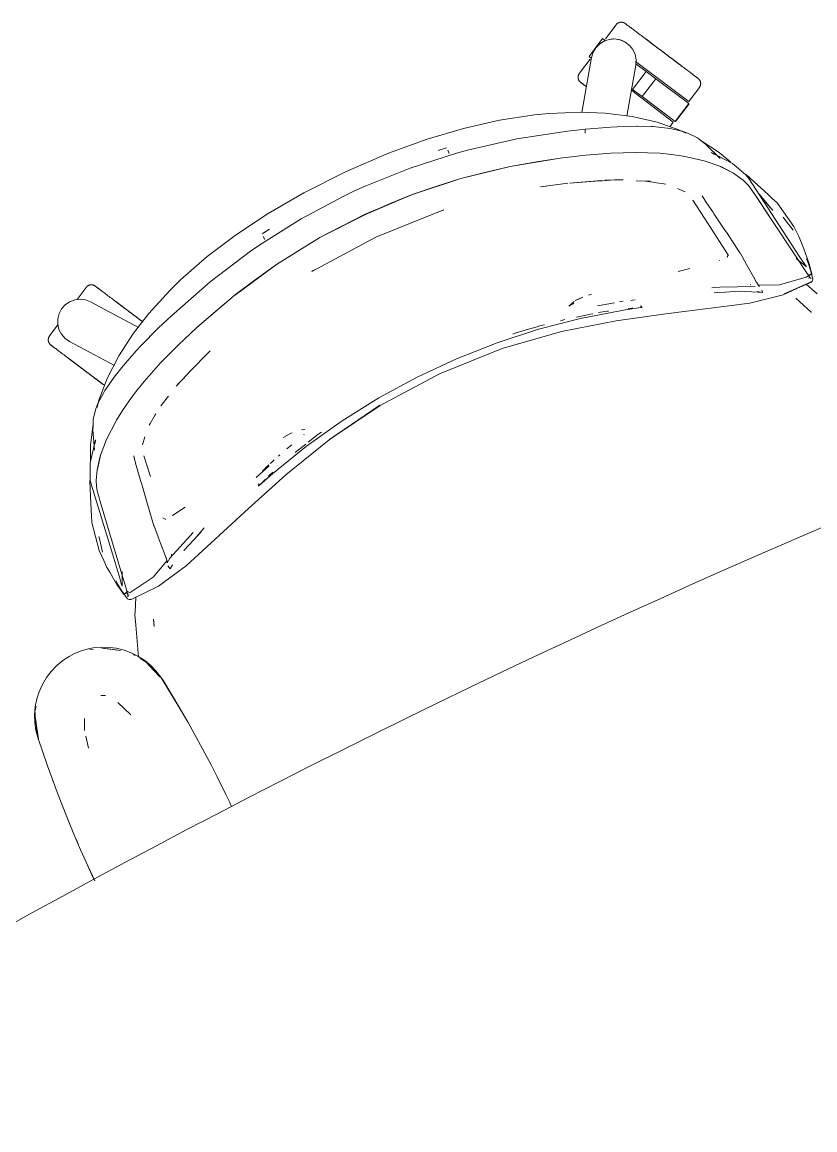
# Model space of a CAD drawing. Header units: millimetres. Extents: x 155920 to 295199, y -4084 to 97293.
# Drawn here: x 166223 to 166717, y 25151 to 25841 of the extents above; entities that cross this region are included whole.
import ezdxf

# ---------------------------------------------------------------- set-up
doc = ezdxf.new("R2010")
doc.units = ezdxf.units.MM
doc.header["$MEASUREMENT"] = 0
doc.layers.add('G-IMPT', color=8, linetype='CONTINUOUS', lineweight=9)
doc.layers.add('I-FURN', color=8, linetype='CONTINUOUS', lineweight=9)

msp = doc.modelspace()

# ---------------------------------------------------------------- linework, layer by layer
at = {"layer": 'G-IMPT'}
for p, q in [((166542.36, 25783.44), (166520.5, 25780.06)), ((166542.36, 25783.44), (166551.58, 25784.34)), ((166551.58, 25784.34), (166571.04, 25785.13)), ((166586.53, 25784.52), (166571.04, 25785.13)), ((166603.27, 25782.43), (166586.53, 25784.52)), ((166520.5, 25780.06), (166498.2, 25774.97)), ((166593.97, 25776.08), (166590.01, 25775.86)), ((166605.92, 25776.39), (166593.97, 25776.08)), ((166603.27, 25782.43), (166618.84, 25778.87)), ((166606.41, 25776.37), (166605.92, 25776.39)), ((166605.92, 25776.39), (166616.04, 25776.11)), ((166605.92, 25776.39), (166615.37, 25776.13)), ((166606.41, 25776.37), (166616.04, 25776.11)), ((166616.04, 25776.11), (166615.37, 25776.13)), ((166616.04, 25776.11), (166625.29, 25775.2)), ((166632.38, 25774.19), (166618.84, 25778.87)), ((166498.2, 25774.97), (166475.5, 25768.24)), ((166531.32, 25768.44), (166563.04, 25773.37)), ((166563.04, 25773.37), (166566.81, 25773.81)), ((166574.11, 25774.56), (166566.81, 25773.81)), ((166573.9, 25773.82), (166573.92, 25774.02)), ((166573.92, 25773.11), (166573.9, 25773.82)), ((166573.99, 25774.5), (166573.92, 25774.02)), ((166573.92, 25774.02), (166573.95, 25774.47)), ((166573.92, 25773.11), (166573.92, 25774.02)), ((166573.92, 25773.11), (166573.98, 25771.98)), ((166573.92, 25773.11), (166573.94, 25772.61)), ((166573.98, 25771.98), (166573.94, 25772.61)), ((166573.99, 25774.5), (166573.95, 25774.47)), ((166574.1, 25774.59), (166573.99, 25774.5)), ((166573.99, 25774.5), (166574.11, 25774.56)), ((166590.01, 25775.86), (166574.1, 25774.59)), ((166626.82, 25774.96), (166625.29, 25775.2)), ((166634.37, 25773.28), (166626.82, 25774.96)), ((166636.65, 25772.13), (166632.38, 25774.19)), ((166634.37, 25773.28), (166638.33, 25771.93)), ((166643.89, 25769.16), (166638.33, 25771.93)), ((166644.93, 25768.39), (166643.89, 25769.16)), ((166475.5, 25768.24), (166451.36, 25759.48)), ((166487.57, 25762.94), (166482.39, 25761.24)), ((166531.32, 25768.44), (166500.6, 25761.47)), ((166644.93, 25768.39), (166647.02, 25766.68)), ((166646.13, 25767.45), (166645.35, 25767.93)), ((166646.13, 25767.45), (166657.42, 25760.09)), ((166647.02, 25766.68), (166648.93, 25765.11)), ((166658.05, 25756.22), (166648.93, 25765.11)), ((166451.36, 25759.48), (166424.6, 25747.93)), ((166464.87, 25750.33), (166493.82, 25759.62)), ((166489.16, 25759.43), (166488.34, 25761.35)), ((166488.34, 25761.35), (166488.39, 25761.25)), ((166493.82, 25759.62), (166500.6, 25761.47)), ((166527.26, 25751.26), (166558.45, 25756.55)), ((166527.26, 25751.26), (166558.39, 25756.48)), ((166544.86, 25754.33), (166558.39, 25756.48)), ((166558.45, 25756.55), (166574.08, 25758.32)), ((166589.88, 25759.66), (166574.08, 25758.32)), ((166589.88, 25759.66), (166605.38, 25760.07)), ((166612.91, 25759.85), (166605.38, 25760.07)), ((166612.91, 25759.85), (166620.57, 25759.48)), ((166627.81, 25758.7), (166620.57, 25759.48)), ((166627.81, 25758.7), (166634.97, 25757.76)), ((166635.28, 25757.71), (166634.97, 25757.76)), ((166648.13, 25754.85), (166635.28, 25757.71)), ((166652.73, 25759.98), (166665.74, 25753.19)), ((166652.73, 25759.98), (166654.63, 25758.65)), ((166657.42, 25760.09), (166664.67, 25753.95)), ((166436.81, 25739.03), (166464.87, 25750.33)), ((166527.26, 25751.26), (166496.44, 25743.7)), ((166527.26, 25751.26), (166496.52, 25743.73)), ((166527.26, 25751.26), (166512.35, 25747.7)), ((166544.86, 25754.33), (166527.26, 25751.26)), ((166658.56, 25751.18), (166648.13, 25754.85)), ((166666.02, 25747.23), (166658.19, 25751.24)), ((166658.19, 25751.24), (166662.25, 25749.19)), ((166658.56, 25751.18), (166666.41, 25747.16)), ((166666.02, 25747.23), (166662.25, 25749.19)), ((166665.74, 25753.19), (166671.29, 25748.53)), ((166671.29, 25748.53), (166674.14, 25746.14)), ((166424.6, 25747.93), (166398.54, 25734.85)), ((166466.25, 25733.8), (166496.44, 25743.7)), ((166466.27, 25733.85), (166496.52, 25743.73)), ((166496.44, 25743.7), (166481.6, 25738.93)), ((166496.44, 25743.7), (166512.35, 25747.7)), ((166564.25, 25740.95), (166583.81, 25742.55)), ((166564.25, 25740.95), (166582.9, 25742.24)), ((166582.9, 25742.24), (166584.74, 25742.36)), ((166592.31, 25742.89), (166584.74, 25742.36)), ((166592.31, 25742.89), (166586.4, 25742.68)), ((166597.63, 25742.95), (166592.31, 25742.89)), ((166605.65, 25742.41), (166614.77, 25742.04)), ((166611.62, 25742.23), (166616.1, 25741.5)), ((166611.62, 25742.23), (166614.77, 25742.04)), ((166666.41, 25747.16), (166671.86, 25743.26)), ((166672.23, 25742.97), (166671.86, 25743.26)), ((166672.23, 25742.97), (166675.84, 25739.37)), ((166673.62, 25746.58), (166674.81, 25745.84)), ((166675.99, 25743.7), (166674.14, 25746.14)), ((166674.81, 25745.84), (166687.93, 25733.8)), ((166701.99, 25703.73), (166675.99, 25743.7)), ((166398.54, 25734.85), (166376.32, 25721.99)), ((166423.56, 25732.85), (166430.15, 25736.03)), ((166436.81, 25739.03), (166430.15, 25736.03)), ((166466.25, 25733.8), (166481.6, 25738.93)), ((166546.07, 25738.57), (166563.24, 25740.78)), ((166546.07, 25738.57), (166549.64, 25739.05)), ((166616.1, 25741.5), (166616.8, 25741.39)), ((166616.8, 25741.39), (166622.92, 25740.39)), ((166622.92, 25740.39), (166624.24, 25740.18)), ((166631.59, 25737.51), (166636.26, 25735.38)), ((166675.84, 25739.37), (166680.26, 25732.96)), ((166423.56, 25732.85), (166396.87, 25718.62)), ((166466.27, 25733.85), (166436.87, 25721.61)), ((166466.25, 25733.8), (166436.96, 25721.41)), ((166452.46, 25728.12), (166436.96, 25721.41)), ((166452.46, 25728.12), (166466.25, 25733.8)), ((166648.27, 25718.97), (166641.01, 25730.32)), ((166641.01, 25730.32), (166641.34, 25729.95)), ((166649.66, 25728.65), (166646.84, 25732.94)), ((166649.66, 25728.65), (166653.51, 25722.91)), ((166688.75, 25720.19), (166680.26, 25732.96)), ((166688.75, 25720.19), (166680.57, 25732.47)), ((166689.1, 25719.69), (166680.57, 25732.47)), ((166690.95, 25723.74), (166682.31, 25733.99)), ((166690.95, 25723.74), (166682.89, 25733.09)), ((166687.93, 25733.8), (166690.61, 25731.34)), ((166693.68, 25728.52), (166690.61, 25731.34)), ((166704.1, 25713.85), (166693.68, 25728.52)), ((166376.32, 25721.99), (166356.57, 25708.93)), ((166436.87, 25721.61), (166408.6, 25706.96)), ((166408.65, 25706.94), (166436.96, 25721.41)), ((166421.86, 25713.85), (166436.96, 25721.41)), ((166443.53, 25707.32), (166484.15, 25723.69)), ((166443.56, 25707.27), (166484.15, 25723.69)), ((166484.15, 25723.69), (166485.87, 25724.21)), ((166484.15, 25723.69), (166485.43, 25724.03)), ((166485.67, 25724.1), (166485.43, 25724.03)), ((166653.51, 25722.91), (166654.45, 25721.51)), ((166661.11, 25711.63), (166654.45, 25721.51)), ((166396.87, 25718.62), (166371.14, 25702.41)), ((166648.27, 25718.97), (166663.2, 25695.78)), ((166689.1, 25719.69), (166706.27, 25693.63)), ((166697.82, 25719.13), (166697.44, 25719.59)), ((166703.61, 25711.56), (166697.82, 25719.13)), ((166338.34, 25695.11), (166356.57, 25708.93)), ((166372.62, 25709.34), (166377.25, 25712.22)), ((166373.34, 25707.73), (166374.29, 25705.86)), ((166373.34, 25707.73), (166373.39, 25707.63)), ((166374.08, 25710.11), (166377.25, 25712.22)), ((166443.56, 25707.27), (166403.52, 25685.84)), ((166408.65, 25706.94), (166421.86, 25713.85)), ((166661.99, 25710.33), (166661.11, 25711.63)), ((166670.43, 25697.47), (166661.99, 25710.33)), ((166704.1, 25713.85), (166707.07, 25707.54)), ((166708.83, 25703.77), (166707.07, 25707.54)), ((166371.14, 25702.41), (166365.37, 25698.42)), ((166408.6, 25706.96), (166381.58, 25690.14)), ((166408.65, 25706.94), (166381.65, 25690.18)), ((166394.85, 25698.48), (166408.65, 25706.94)), ((166701.99, 25703.73), (166707.8, 25694.68)), ((166710.19, 25700.04), (166708.83, 25703.77)), ((166321.7, 25680.54), (166338.34, 25695.11)), ((166365.37, 25698.42), (166340.28, 25679.36)), ((166394.85, 25698.48), (166381.65, 25690.18)), ((166662.55, 25694.53), (166663.02, 25696.47)), ((166663.07, 25696.26), (166663.13, 25696.03)), ((166663.2, 25695.78), (166663.13, 25696.03)), ((166670.43, 25697.47), (166670.47, 25697.41)), ((166670.47, 25697.41), (166674.51, 25690.2)), ((166705.55, 25693.93), (166711.92, 25688.67)), ((166706.27, 25693.63), (166710.6, 25686.98)), ((166708.55, 25693.59), (166707.8, 25694.68)), ((166711.42, 25689.39), (166708.55, 25693.59)), ((166710.19, 25700.04), (166713.4, 25691.25)), ((166712.86, 25691.18), (166711.96, 25693.62)), ((166381.65, 25690.18), (166355.96, 25671.34)), ((166355.96, 25671.34), (166381.58, 25690.14)), ((166381.65, 25690.18), (166368.36, 25680.56)), ((166403.52, 25685.84), (166404.89, 25686.73)), ((166404.89, 25686.73), (166403.8, 25685.97)), ((166631.95, 25685.81), (166639.12, 25687.6)), ((166657.92, 25692.76), (166657.59, 25692.65)), ((166678.83, 25682.45), (166674.51, 25690.2)), ((166714.25, 25681.77), (166710.6, 25686.98)), ((166711.92, 25688.67), (166711.42, 25689.39)), ((166712.86, 25691.18), (166714.37, 25686.71)), ((166713.4, 25691.25), (166713.56, 25690.8)), ((166714.62, 25686.61), (166713.56, 25690.8)), ((166714.56, 25686.12), (166714.37, 25686.71)), ((166714.62, 25686.61), (166715.2, 25684.31)), ((166315.08, 25674.06), (166321.7, 25680.54)), ((166356.05, 25671.43), (166368.36, 25680.56)), ((166403.6, 25685.82), (166403.8, 25685.97)), ((166678.83, 25682.45), (166680.49, 25679.47)), ((166680.69, 25679.15), (166680.49, 25679.47)), ((166695.18, 25677.48), (166711.78, 25682.22)), ((166714.73, 25684.35), (166711.78, 25682.29)), ((166714.73, 25684.35), (166711.78, 25682.22)), ((166711.78, 25682.29), (166715.2, 25684.31)), ((166713.61, 25681.85), (166713.13, 25681.71)), ((166713.61, 25681.85), (166714.24, 25681.79)), ((166713.84, 25682.26), (166714.81, 25681.5)), ((166713.84, 25682.26), (166714.25, 25681.77)), ((166714.24, 25681.79), (166714.81, 25681.5)), ((166714.56, 25686.12), (166715.46, 25682.93)), ((166715.05, 25679.24), (166715.4, 25679.84)), ((166715.69, 25680.38), (166715.4, 25679.84)), ((166715.46, 25682.93), (166715.75, 25681.01)), ((166715.69, 25680.38), (166715.75, 25681.01)), ((166315.08, 25674.06), (166301.97, 25659.65)), ((166316.12, 25658.23), (166340.28, 25679.36)), ((166652.89, 25675.73), (166657.79, 25676.08)), ((166655.79, 25672.64), (166654.28, 25672.55)), ((166655.79, 25672.64), (166661.27, 25672.96)), ((166661.08, 25672.88), (166655.79, 25672.64)), ((166661.27, 25672.96), (166656.41, 25672.68)), ((166657.79, 25676.08), (166679.83, 25676.52)), ((166670.14, 25673.51), (166661.08, 25672.88)), ((166670.14, 25673.51), (166681.53, 25673)), ((166676.86, 25677.75), (166677.29, 25677.47)), ((166680.69, 25679.15), (166681.99, 25677.04)), ((166684.32, 25672.81), (166681.1, 25673.34)), ((166684.32, 25672.81), (166681.53, 25673)), ((166695.18, 25677.48), (166681.68, 25677.34)), ((166681.99, 25677.04), (166682.04, 25676.99)), ((166682.61, 25676.41), (166682.04, 25676.99)), ((166684.04, 25674.26), (166684.27, 25673.58)), ((166684.32, 25672.81), (166684.19, 25672.71)), ((166684.27, 25673.58), (166684.43, 25672.89)), ((166684.43, 25672.89), (166684.32, 25672.81)), ((166697.35, 25671.17), (166714.47, 25679.11)), ((166697.97, 25671.95), (166714.93, 25679.21)), ((166697.97, 25671.95), (166714.47, 25679.11)), ((166718.45, 25671.96), (166711.77, 25677.86)), ((166715.05, 25679.24), (166714.18, 25679.04)), ((166714.18, 25679.04), (166714.29, 25679.07)), ((166714.47, 25679.11), (166714.29, 25679.07)), ((166714.93, 25679.21), (166714.47, 25679.11)), ((166356.05, 25671.43), (166331.95, 25650.94)), ((166356.05, 25671.43), (166332.05, 25650.93)), ((166342.38, 25659.92), (166356.05, 25671.43)), ((166564.73, 25664.77), (166566.8, 25665.78)), ((166565.37, 25665.6), (166567.05, 25667.04)), ((166566.67, 25665.73), (166566.8, 25665.78)), ((166567.8, 25667.67), (166572.42, 25669.72)), ((166567.8, 25667.67), (166570.33, 25668.84)), ((166572.42, 25669.72), (166570.33, 25668.84)), ((166575.99, 25671.04), (166577.98, 25671.73)), ((166592.29, 25666.19), (166581.57, 25664.42)), ((166595.28, 25667.09), (166597.59, 25667.37)), ((166603.46, 25667.91), (166602.39, 25667.82)), ((166603.46, 25667.91), (166605.22, 25668.06)), ((166624.29, 25659.38), (166676.58, 25666.12)), ((166676.58, 25666.12), (166697.35, 25671.17)), ((166705.35, 25669.23), (166714.82, 25660.56)), ((166301.97, 25659.65), (166292.48, 25647.41)), ((166342.38, 25659.92), (166332.05, 25650.93)), ((166563.87, 25664.13), (166565.35, 25665.58)), ((166564.73, 25664.77), (166563.87, 25664.13)), ((166577.34, 25659.25), (166570.56, 25657.8)), ((166571.14, 25656.61), (166597.76, 25661.8)), ((166577.34, 25659.25), (166578.66, 25659.49)), ((166582.44, 25660.19), (166582.26, 25660.16)), ((166583.6, 25660.38), (166582.44, 25660.19)), ((166583.6, 25660.38), (166587.7, 25661.06)), ((166587.7, 25661.06), (166588.41, 25661.17)), ((166624.29, 25659.38), (166593.24, 25655.03)), ((166597.76, 25661.8), (166608.51, 25663.42)), ((166602.96, 25662.95), (166600.74, 25662.73)), ((166602.96, 25662.95), (166603.66, 25663.01)), ((166608.36, 25664.34), (166608.58, 25664.21)), ((166608.36, 25664.34), (166608.97, 25663.95)), ((166608.78, 25663.48), (166608.51, 25663.42)), ((166609.08, 25663.54), (166608.78, 25663.48)), ((166609.31, 25663.58), (166609.08, 25663.54)), ((166609.48, 25663.76), (166609.31, 25663.58)), ((166715.03, 25660.37), (166714.82, 25660.56)), ((166308.16, 25650.62), (166313.36, 25655.62)), ((166316.12, 25658.23), (166313.36, 25655.62)), ((166544.13, 25651.42), (166545.71, 25651.88)), ((166571.14, 25656.61), (166544.88, 25649.81)), ((166548.58, 25652.6), (166545.71, 25651.88)), ((166558.55, 25655.13), (166561.32, 25655.83)), ((166559.2, 25648.33), (166593.24, 25655.03)), ((166568.58, 25657.38), (166570.56, 25657.8)), ((166292.48, 25647.41), (166283.32, 25633.23)), ((166308.16, 25650.62), (166296.87, 25639.17)), ((166320.55, 25640.09), (166331.95, 25650.94)), ((166544.88, 25649.81), (166519.09, 25641.42)), ((166559.2, 25648.33), (166522.31, 25637.74)), ((166530.4, 25647.38), (166528.82, 25646.85)), ((166538.67, 25649.81), (166530.4, 25647.38)), ((166538.67, 25649.81), (166544.13, 25651.42)), ((166294.16, 25636.27), (166296.87, 25639.17)), ((166320.55, 25640.09), (166309.37, 25628.86)), ((166493.86, 25631.48), (166519.09, 25641.42)), ((166283.32, 25633.23), (166276.04, 25619.02)), ((166286.24, 25627.32), (166294.16, 25636.27)), ((166340.18, 25636.46), (166327.2, 25623)), ((166340.18, 25636.46), (166334.59, 25630.85)), ((166493.86, 25631.48), (166469.28, 25620.02)), ((166522.31, 25637.74), (166483.26, 25622.13)), ((166280.37, 25619.92), (166285.94, 25626.93)), ((166286.24, 25627.32), (166285.94, 25626.93)), ((166309.37, 25628.86), (166299.09, 25617.25)), ((166270.92, 25605.64), (166276.04, 25619.02)), ((166279.95, 25619.39), (166274.7, 25611.72)), ((166280.37, 25619.92), (166279.95, 25619.39)), ((166294.42, 25611.33), (166299.09, 25617.25)), ((166325.92, 25621.67), (166319.04, 25614.36)), ((166327.2, 25623), (166325.92, 25621.67)), ((166469.28, 25620.02), (166445.44, 25607.08)), ((166446.2, 25602.25), (166483.26, 25622.13)), ((166270.34, 25603.53), (166273.9, 25610.39)), ((166273.9, 25610.39), (166274.7, 25611.72)), ((166294.42, 25611.33), (166289.78, 25605.23)), ((166319.04, 25614.36), (166320.65, 25616.21)), ((166268.82, 25599.63), (166270.34, 25603.53)), ((166270.92, 25605.64), (166269.75, 25601.05)), ((166285.72, 25599.18), (166289.78, 25605.23)), ((166309.53, 25602.01), (166314.35, 25608.16)), ((166422.44, 25592.72), (166445.44, 25607.08)), ((166267.37, 25593.59), (166268.82, 25599.63)), ((166285.72, 25599.18), (166281.84, 25593.09)), ((166306.06, 25596.49), (166306.42, 25597.1)), ((166414.37, 25580.79), (166445.93, 25602.42)), ((166445.93, 25602.42), (166414.6, 25581.19)), ((166446.2, 25602.25), (166414.6, 25581.19)), ((166265.63, 25577.39), (166267.24, 25590.77)), ((166267.3, 25592.3), (166267.26, 25589.59)), ((166267.37, 25593.59), (166267.3, 25592.3)), ((166275.61, 25581.15), (166281.68, 25592.83)), ((166281.84, 25593.09), (166281.68, 25592.83)), ((166302.89, 25591.16), (166302.2, 25590.01)), ((166302.89, 25591.16), (166306.06, 25596.49)), ((166400.35, 25576.98), (166422.44, 25592.72)), ((166267.26, 25589.59), (166267.23, 25587.12)), ((166268.18, 25574.42), (166267.23, 25587.12)), ((166389.45, 25584.38), (166386.2, 25582.56)), ((166389.45, 25584.38), (166390.65, 25585.05)), ((166391.28, 25585.35), (166390.65, 25585.05)), ((166399.26, 25587.38), (166397.21, 25587.17)), ((166399.26, 25587.38), (166398.22, 25587.13)), ((166398.94, 25584.28), (166398.63, 25583.99)), ((166407.41, 25584.11), (166401.41, 25579.43)), ((166409.6, 25585.65), (166407.41, 25584.11)), ((166268.72, 25580.91), (166265.56, 25566.53)), ((166265.67, 25567.89), (166265.63, 25577.39)), ((166268.72, 25580.91), (166268.52, 25578.58)), ((166275.61, 25581.15), (166271.72, 25570.8)), ((166299.53, 25582.67), (166298.15, 25577.72)), ((166400.35, 25576.98), (166379.27, 25559.92)), ((166386.2, 25582.56), (166385.78, 25582.33)), ((166387.36, 25559.03), (166414.37, 25580.79)), ((166388.11, 25575.27), (166391.19, 25577.8)), ((166388.11, 25575.27), (166389.33, 25576.27)), ((166399.81, 25578.18), (166394.35, 25573.92)), ((166269.75, 25562.19), (166271.72, 25570.8)), ((166271.91, 25571.11), (166269.95, 25562.54)), ((166271.91, 25571.11), (166270.87, 25566.69)), ((166292.68, 25570.85), (166293.17, 25568.69)), ((166303.01, 25557.97), (166298.98, 25570.83)), ((166298.98, 25570.83), (166299.05, 25570.34)), ((166382.77, 25570.66), (166383.64, 25571.44)), ((166394.35, 25573.92), (166393.33, 25573.07)), ((166265.56, 25559.33), (166265.56, 25566.53)), ((166269.75, 25562.19), (166269.24, 25555.52)), ((166269.95, 25562.54), (166270.87, 25566.69)), ((166293.17, 25568.69), (166293.63, 25566.72)), ((166293.76, 25566.27), (166293.63, 25566.72)), ((166297.08, 25554.88), (166293.76, 25566.27)), ((166377.08, 25564.63), (166368.91, 25557.47)), ((166372.86, 25561.42), (166374.49, 25563.02)), ((166375.04, 25563.56), (166374.49, 25563.02)), ((166375.04, 25563.56), (166376.8, 25565.23)), ((166377.67, 25566.05), (166378.27, 25566.61)), ((166378.27, 25566.61), (166380.2, 25568.37)), ((166265.56, 25556.3), (166265.36, 25554.91)), ((166265.56, 25559.33), (166265.56, 25555.62)), ((166266.24, 25552.64), (166265.56, 25555.62)), ((166269.24, 25555.52), (166269.22, 25555.04)), ((166387.36, 25559.03), (166364.07, 25538.03)), ((166379.27, 25559.92), (166370.48, 25552.21)), ((166379.27, 25559.92), (166370.78, 25552.52)), ((166379.27, 25559.92), (166371.02, 25552.69)), ((166373.88, 25555.5), (166373.08, 25554.69)), ((166374.62, 25556.23), (166373.88, 25555.5)), ((166376.69, 25558.28), (166377.3, 25558.88)), ((166379.01, 25560.49), (166377.3, 25558.88)), ((166379.01, 25560.49), (166379.36, 25560.82)), ((166265.36, 25554.91), (166266.15, 25537.13)), ((166280.15, 25507.02), (166266.24, 25552.64)), ((166269.66, 25549.96), (166269.22, 25555.04)), ((166269.66, 25549.96), (166271.72, 25542.46)), ((166297.08, 25554.88), (166297.25, 25554.29)), ((166297.4, 25553.79), (166297.25, 25554.29)), ((166301.13, 25540.79), (166297.4, 25553.79)), ((166370.48, 25552.21), (166370.2, 25552.23)), ((166370.51, 25553.43), (166370.42, 25552.71)), ((166370.51, 25553.43), (166370.46, 25553.18)), ((166371.02, 25552.69), (166370.78, 25552.52)), ((166276.21, 25527.16), (166271.72, 25542.46)), ((166266.15, 25537.13), (166266.31, 25533.49)), ((166301.13, 25540.79), (166305.23, 25527.18)), ((166316.88, 25533.73), (166324.6, 25538.87)), ((166364.07, 25538.03), (166325.29, 25502.31)), ((166266.5, 25529.32), (166266.31, 25533.49)), ((166271.04, 25511.91), (166266.5, 25529.32)), ((166312.55, 25531.32), (166310.69, 25532.26)), ((166316.88, 25533.73), (166317.18, 25533.92)), ((166271.03, 25520.12), (166270.92, 25520.7)), ((166285.14, 25497.25), (166276.21, 25527.16)), ((166305.26, 25527.1), (166305.23, 25527.18)), ((166305.26, 25527.1), (166308.18, 25519.37)), ((166315.2, 25507.03), (166329.74, 25523.11)), ((166329.89, 25518.44), (166334.71, 25523.53)), ((166333.66, 25522.43), (166329.89, 25518.44)), ((166330.07, 25518.53), (166333.66, 25522.43)), ((166331.8, 25520.46), (166336.59, 25526.06)), ((166273.11, 25510.82), (166271.03, 25520.12)), ((166308.18, 25519.37), (166308.53, 25518.45)), ((166308.53, 25518.45), (166311.34, 25511.09)), ((166330.07, 25518.53), (166323.77, 25512)), ((166271.04, 25511.91), (166273.97, 25505.59)), ((166280.15, 25507.02), (166283.35, 25496.75)), ((166311.34, 25511.09), (166312.71, 25507.45)), ((166312.74, 25507.37), (166312.71, 25507.45)), ((166312.74, 25507.37), (166313.48, 25505.09)), ((166313.52, 25504.3), (166315.2, 25507.03)), ((166316.14, 25509.07), (166316.2, 25509.58)), ((166273.97, 25505.59), (166275.73, 25501.81)), ((166277.71, 25498.37), (166275.73, 25501.81)), ((166304.64, 25495.36), (166313.46, 25505.67)), ((166308.07, 25489.65), (166325.29, 25502.31)), ((166313.48, 25505.08), (166313.48, 25505.09)), ((166313.48, 25505.08), (166313.52, 25504.3)), ((166313.91, 25502.37), (166314.63, 25501.21)), ((166314.63, 25501.21), (166315.25, 25500.54)), ((166316.86, 25502.97), (166315.25, 25500.54)), ((166315.25, 25500.54), (166316.86, 25502.93)), ((166315.3, 25500.49), (166315.25, 25500.54)), ((166315.3, 25500.49), (166316.86, 25502.97)), ((166282.38, 25490.26), (166277.71, 25498.37)), ((166283.7, 25495.48), (166283.35, 25496.75)), ((166283.7, 25495.48), (166285.07, 25490.58)), ((166287.44, 25489.66), (166285.14, 25497.25)), ((166285.31, 25489.74), (166285.37, 25498.86)), ((166304.64, 25495.36), (166290.34, 25485.7)), ((166282.78, 25490.63), (166281.49, 25492.89)), ((166282.38, 25490.26), (166282.61, 25489.85)), ((166282.61, 25489.85), (166285.14, 25486.34)), ((166285.22, 25486.6), (166282.78, 25490.63)), ((166285.31, 25489.74), (166285.07, 25490.58)), ((166285.14, 25486.34), (166286.53, 25484.42)), ((166285.55, 25486.07), (166285.22, 25486.6)), ((166285.55, 25486.07), (166287.42, 25483.33)), ((166289.19, 25486.46), (166286.53, 25484.42)), ((166289.19, 25486.46), (166286.8, 25484.81)), ((166289.09, 25483.52), (166287.44, 25489.66)), ((166308.07, 25489.65), (166291.03, 25481.28)), ((166286.8, 25484.81), (166290.34, 25485.7)), ((166288.71, 25481.87), (166287.42, 25483.33)), ((166288.71, 25481.87), (166289.23, 25481.52)), ((166288.98, 25484.15), (166288.94, 25482.92)), ((166289.08, 25483.54), (166288.94, 25482.92)), ((166288.98, 25484.15), (166289.09, 25483.52)), ((166289.08, 25483.54), (166289.44, 25484.06)), ((166289.23, 25481.52), (166289.83, 25481.39)), ((166289.86, 25484.34), (166289.44, 25484.06)), ((166290.45, 25481.54), (166289.83, 25481.39)), ((166289.83, 25481.39), (166289.91, 25481.4)), ((166291.03, 25481.28), (166289.83, 25481.39)), ((166290.45, 25481.54), (166289.91, 25481.4)), ((166293.89, 25482.69), (166293.48, 25473.77)), ((166293.48, 25473.77), (166293.39, 25471.79)), ((166293.92, 25465.45), (166293.39, 25471.79)), ((166295.63, 25445.35), (166293.92, 25465.45)), ((166304.98, 25469.17), (166305.39, 25464.43)), ((166304.98, 25469.17), (166305, 25468.53)), ((166305.39, 25464.43), (166305, 25468.53)), ((166272.48, 25451.66), (166267.43, 25451.19)), ((166272.48, 25451.66), (166277.51, 25451.53)), ((166277.51, 25451.53), (166281.68, 25450.98)), ((166248.48, 25443.37), (166252.29, 25445.87)), ((166255.71, 25447.65), (166252.29, 25445.87)), ((166255.71, 25447.65), (166260.4, 25449.51)), ((166260.4, 25449.51), (166265.26, 25450.8)), ((166265.26, 25450.8), (166267.43, 25451.19)), ((166267.37, 25450.28), (166265.27, 25449.99)), ((166272.66, 25451.03), (166276.91, 25450.63)), ((166272.66, 25451.03), (166284.35, 25449.51)), ((166276.91, 25450.63), (166284.35, 25449.51)), ((166286.63, 25449.77), (166281.68, 25450.98)), ((166286.63, 25449.77), (166291.37, 25448)), ((166291.37, 25448), (166295.15, 25446.11)), ((166293.55, 25446.39), (166292.36, 25447.1)), ((166299.45, 25443.34), (166295.15, 25446.11)), ((166241.11, 25436.52), (166244.6, 25440.17)), ((166248.48, 25443.37), (166244.6, 25440.17)), ((166300.37, 25442.31), (166296.66, 25444.53)), ((166299.45, 25443.34), (166303.37, 25440.12)), ((166300.37, 25442.31), (166302.33, 25440.24)), ((166300.37, 25442.31), (166308.83, 25433.18)), ((166307.53, 25435.48), (166301.17, 25441.54)), ((166302.33, 25440.24), (166308.83, 25433.18)), ((166303.37, 25440.12), (166306.43, 25436.98)), ((166238.26, 25432.78), (166235.68, 25428.45)), ((166238.26, 25432.78), (166241.11, 25436.52)), ((166309.57, 25432.98), (166306.43, 25436.98)), ((166309.35, 25432.96), (166307.53, 25435.48)), ((166309.57, 25432.98), (166321.5, 25413.21)), ((166309.57, 25432.98), (166311.07, 25430.56)), ((166309.57, 25432.98), (166320.77, 25414.54)), ((166235.68, 25428.45), (166233.61, 25423.82)), ((166321.5, 25413.21), (166311.07, 25430.56)), ((166232.19, 25419.36), (166231.2, 25414.4)), ((166232.19, 25419.36), (166233.61, 25423.82)), ((166272.12, 25421.52), (166274.56, 25421.54)), ((166274.56, 25421.54), (166275.09, 25421.46)), ((166290.91, 25409.36), (166282.75, 25417.05)), ((166230.8, 25409.31), (166231.2, 25414.4)), ((166231.8, 25414.67), (166231.25, 25412.14)), ((166231.27, 25403.25), (166231.26, 25410.82)), ((166320.77, 25414.54), (166326.47, 25404.63)), ((166230.8, 25409.31), (166230.95, 25404.7)), ((166230.95, 25404.7), (166231.68, 25399.68)), ((166231.27, 25403.25), (166233.09, 25394.83)), ((166233.21, 25394.26), (166231.42, 25407.17)), ((166231.42, 25407.17), (166232.64, 25397.65)), ((166261.98, 25407.27), (166261.89, 25399.74)), ((166331.48, 25395.61), (166326.47, 25404.63)), ((166233, 25394.73), (166231.68, 25399.68)), ((166233.21, 25394.26), (166232.64, 25397.65)), ((166330.5, 25397.41), (166329.78, 25398.64)), ((166330.5, 25397.41), (166331.38, 25395.72)), ((166238.84, 25377.67), (166233, 25394.73)), ((166264.44, 25388.74), (166262.72, 25396.14)), ((166331.48, 25395.61), (166335.74, 25387.81)), ((166341.01, 25377.79), (166335.74, 25387.81)), ((166240.28, 25373.79), (166238.84, 25377.67)), ((166341.01, 25377.79), (166344.61, 25370.78)), ((166245.51, 25359.61), (166240.28, 25373.79)), ((166242.64, 25367.3), (166242.08, 25368.89)), ((166350.07, 25359.75), (166344.61, 25370.78)), ((166346.31, 25367.3), (166347.09, 25365.83)), ((166347.09, 25365.83), (166347.96, 25363.95)), ((166245.51, 25359.61), (166247.36, 25354.86)), ((166247.36, 25354.86), (166252.61, 25341.71)), ((166350.07, 25359.75), (166352.45, 25354.82)), ((166353.6, 25352.37), (166352.45, 25354.82)), ((166254.92, 25336.14), (166252.61, 25341.71)), ((166254.92, 25336.14), (166259.54, 25325.32)), ((166256.86, 25331.65), (166257.58, 25329.85)), ((166257.58, 25329.85), (166258.2, 25328.49)), ((166262.95, 25317.62), (166259.54, 25325.32)), ((166262.95, 25317.62), (166268.35, 25305.95)), ((166262.95, 25317.62), (166268.42, 25305.99)), ((166262.95, 25317.62), (166267.43, 25307.8)), ((166268.32, 25305.94), (166267.43, 25307.8))]:
    msp.add_line(p, q, dxfattribs=at)
at = {"layer": 'I-FURN'}
for p, q in [((166593.23, 25839.65), (166586.62, 25830.88)), ((166593.23, 25839.65), (166593.33, 25839.77)), ((166593.33, 25839.77), (166593.43, 25839.89)), ((166593.43, 25839.89), (166593.54, 25840.01)), ((166593.54, 25840.01), (166593.65, 25840.13)), ((166593.65, 25840.13), (166593.77, 25840.24)), ((166593.77, 25840.24), (166593.89, 25840.34)), ((166593.89, 25840.34), (166594.02, 25840.44)), ((166594.02, 25840.44), (166594.15, 25840.53)), ((166594.15, 25840.53), (166594.29, 25840.62)), ((166594.29, 25840.62), (166594.42, 25840.71)), ((166594.42, 25840.71), (166594.57, 25840.79)), ((166594.57, 25840.79), (166594.71, 25840.86)), ((166594.71, 25840.86), (166594.86, 25840.92)), ((166594.86, 25840.92), (166595.01, 25840.98)), ((166595.01, 25840.98), (166595.16, 25841.04)), ((166595.16, 25841.04), (166595.31, 25841.09)), ((166595.31, 25841.09), (166595.47, 25841.13)), ((166595.47, 25841.13), (166595.62, 25841.17)), ((166595.62, 25841.17), (166595.78, 25841.2)), ((166595.78, 25841.2), (166595.94, 25841.22)), ((166595.94, 25841.22), (166596.1, 25841.24)), ((166596.1, 25841.24), (166596.26, 25841.25)), ((166596.26, 25841.25), (166596.42, 25841.25)), ((166596.42, 25841.25), (166596.59, 25841.25)), ((166596.59, 25841.25), (166596.75, 25841.24)), ((166596.75, 25841.24), (166596.91, 25841.22)), ((166596.91, 25841.22), (166597.07, 25841.2)), ((166597.07, 25841.2), (166597.23, 25841.17)), ((166597.23, 25841.17), (166597.38, 25841.14)), ((166597.38, 25841.14), (166597.54, 25841.1)), ((166597.54, 25841.1), (166597.69, 25841.05)), ((166597.69, 25841.05), (166597.85, 25841)), ((166597.85, 25841), (166598, 25840.94)), ((166598, 25840.94), (166598.14, 25840.87)), ((166598.14, 25840.87), (166598.29, 25840.8)), ((166598.29, 25840.8), (166598.43, 25840.73)), ((166598.43, 25840.73), (166598.57, 25840.65)), ((166598.57, 25840.65), (166598.7, 25840.56)), ((166598.7, 25840.56), (166598.84, 25840.46)), ((166598.84, 25840.46), (166598.87, 25840.44)), ((166598.87, 25840.44), (166598.89, 25840.42)), ((166598.88, 25840.43), (166598.87, 25840.44)), ((166598.91, 25840.41), (166598.88, 25840.43)), ((166598.89, 25840.42), (166598.94, 25840.38)), ((166598.99, 25840.35), (166598.91, 25840.41)), ((166598.94, 25840.38), (166599.03, 25840.32)), ((166599.1, 25840.27), (166598.99, 25840.35)), ((166599.03, 25840.32), (166599.16, 25840.22)), ((166599.24, 25840.16), (166599.1, 25840.27)), ((166599.16, 25840.22), (166599.32, 25840.1)), ((166599.43, 25840.02), (166599.24, 25840.16)), ((166599.32, 25840.1), (166599.52, 25839.95)), ((166599.64, 25839.86), (166599.43, 25840.02)), ((166599.52, 25839.95), (166599.76, 25839.77)), ((166599.9, 25839.67), (166599.64, 25839.86)), ((166599.76, 25839.77), (166600.02, 25839.57)), ((166600.18, 25839.45), (166599.9, 25839.67)), ((166600.02, 25839.57), (166600.33, 25839.34)), ((166600.51, 25839.21), (166600.18, 25839.45)), ((166600.33, 25839.34), (166600.66, 25839.09)), ((166600.86, 25838.94), (166600.51, 25839.21)), ((166600.66, 25839.09), (166601.04, 25838.81)), ((166601.25, 25838.65), (166600.86, 25838.94)), ((166601.04, 25838.81), (166601.44, 25838.5)), ((166601.67, 25838.33), (166601.25, 25838.65)), ((166601.44, 25838.5), (166601.88, 25838.17)), ((166602.12, 25837.99), (166601.67, 25838.33)), ((166601.88, 25838.17), (166602.34, 25837.82)), ((166602.61, 25837.62), (166602.12, 25837.99)), ((166602.34, 25837.82), (166602.84, 25837.45)), ((166603.12, 25837.23), (166602.61, 25837.62)), ((166602.84, 25837.45), (166603.37, 25837.05)), ((166603.67, 25836.82), (166603.12, 25837.23)), ((166604.24, 25836.39), (166603.67, 25836.82)), ((166604.84, 25835.94), (166604.24, 25836.39)), ((166605.47, 25835.47), (166604.84, 25835.94)), ((166606.12, 25834.97), (166605.47, 25835.47)), ((166606.8, 25834.46), (166606.12, 25834.97)), ((166607.5, 25833.93), (166606.8, 25834.46)), ((166608.23, 25833.39), (166607.5, 25833.93)), ((166608.97, 25832.83), (166608.23, 25833.39)), ((166609.74, 25832.25), (166608.97, 25832.83)), ((166610.52, 25831.66), (166609.74, 25832.25)), ((166611.33, 25831.05), (166610.52, 25831.66)), ((166584.86, 25830.96), (166576.44, 25819.78)), ((166578.96, 25822.45), (166580.69, 25825.34)), ((166580.69, 25825.34), (166583.06, 25827.75)), ((166583.06, 25827.75), (166585.93, 25829.51)), ((166584.86, 25830.96), (166586.13, 25830.01)), ((166585.93, 25829.51), (166589.15, 25830.53)), ((166586.13, 25830.01), (166586.05, 25830.07)), ((166589.15, 25830.53), (166592.51, 25830.76)), ((166592.51, 25830.76), (166595.83, 25830.18)), ((166596.97, 25829.78), (166593.48, 25830.68)), ((166595.83, 25830.18), (166598.92, 25828.81)), ((166598.61, 25828.98), (166596.97, 25829.78)), ((166598.92, 25828.81), (166601.59, 25826.75)), ((166601.59, 25826.75), (166603.69, 25824.11)), ((166612.15, 25830.44), (166611.33, 25831.05)), ((166611.7, 25830.77), (166612.53, 25830.15)), ((166612.98, 25829.81), (166612.15, 25830.44)), ((166612.53, 25830.15), (166613.37, 25829.51)), ((166613.83, 25829.17), (166612.98, 25829.81)), ((166613.37, 25829.51), (166614.22, 25828.87)), ((166614.69, 25828.52), (166613.83, 25829.17)), ((166614.22, 25828.87), (166615.09, 25828.22)), ((166615.56, 25827.86), (166614.69, 25828.52)), ((166615.09, 25828.22), (166615.96, 25827.56)), ((166616.44, 25827.2), (166615.56, 25827.86)), ((166615.96, 25827.56), (166616.85, 25826.89)), ((166617.33, 25826.53), (166616.44, 25827.2)), ((166616.85, 25826.89), (166617.74, 25826.22)), ((166618.23, 25825.85), (166617.33, 25826.53)), ((166617.74, 25826.22), (166618.64, 25825.54)), ((166619.13, 25825.17), (166618.23, 25825.85)), ((166618.64, 25825.54), (166619.55, 25824.86)), ((166620.03, 25824.49), (166619.13, 25825.17)), ((166619.55, 25824.86), (166620.45, 25824.18)), ((166620.94, 25823.81), (166620.03, 25824.49)), ((166577, 25818.11), (166570.39, 25809.35)), ((166571.92, 25784.85), (166577.98, 25819.22)), ((166577.7, 25818.83), (166576.44, 25819.78)), ((166577.62, 25818.89), (166577.7, 25818.83)), ((166577.7, 25818.83), (166578.21, 25819.51)), ((166577.98, 25819.22), (166578.96, 25822.45)), ((166603.69, 25824.11), (166605.09, 25821.04)), ((166605.09, 25821.04), (166605.72, 25817.73)), ((166605.72, 25817.73), (166605.54, 25814.36)), ((166620.45, 25824.18), (166621.36, 25823.49)), ((166621.85, 25823.12), (166620.94, 25823.81)), ((166621.36, 25823.49), (166622.27, 25822.8)), ((166622.76, 25822.44), (166621.85, 25823.12)), ((166622.27, 25822.8), (166623.18, 25822.12)), ((166623.67, 25821.75), (166622.76, 25822.44)), ((166623.18, 25822.12), (166624.08, 25821.44)), ((166624.57, 25821.07), (166623.67, 25821.75)), ((166624.08, 25821.44), (166624.99, 25820.76)), ((166625.47, 25820.39), (166624.57, 25821.07)), ((166624.99, 25820.76), (166625.88, 25820.08)), ((166626.36, 25819.72), (166625.47, 25820.39)), ((166625.88, 25820.08), (166626.77, 25819.41)), ((166627.25, 25819.05), (166626.36, 25819.72)), ((166626.77, 25819.41), (166627.65, 25818.75)), ((166628.13, 25818.39), (166627.25, 25819.05)), ((166627.65, 25818.75), (166628.53, 25818.09)), ((166628.99, 25817.74), (166628.13, 25818.39)), ((166628.53, 25818.09), (166629.39, 25817.44)), ((166629.85, 25817.1), (166628.99, 25817.74)), ((166605.54, 25814.36), (166599.94, 25782.58)), ((166638.54, 25791.77), (166605.43, 25816.72)), ((166605.59, 25815.34), (166611.98, 25810.53)), ((166629.39, 25817.44), (166630.23, 25816.8)), ((166630.69, 25816.46), (166629.85, 25817.1)), ((166630.23, 25816.8), (166631.07, 25816.18)), ((166631.51, 25815.84), (166630.69, 25816.46)), ((166631.07, 25816.18), (166631.89, 25815.56)), ((166632.32, 25815.23), (166631.51, 25815.84)), ((166631.89, 25815.56), (166632.69, 25814.95)), ((166633.12, 25814.63), (166632.32, 25815.23)), ((166632.69, 25814.95), (166633.48, 25814.36)), ((166633.89, 25814.05), (166633.12, 25814.63)), ((166633.48, 25814.36), (166634.24, 25813.78)), ((166634.65, 25813.48), (166633.89, 25814.05)), ((166635.38, 25812.93), (166634.65, 25813.48)), ((166636.09, 25812.39), (166635.38, 25812.93)), ((166636.78, 25811.87), (166636.09, 25812.39)), ((166637.45, 25811.37), (166636.78, 25811.87)), ((166638.09, 25810.89), (166637.45, 25811.37)), ((166638.7, 25810.42), (166638.09, 25810.89)), ((166569.58, 25807.06), (166569.59, 25807.22)), ((166569.58, 25806.9), (166569.58, 25807.06)), ((166569.59, 25806.74), (166569.58, 25806.9)), ((166569.59, 25807.22), (166569.61, 25807.38)), ((166569.6, 25806.58), (166569.59, 25806.74)), ((166569.61, 25806.42), (166569.6, 25806.58)), ((166569.61, 25807.38), (166569.63, 25807.54)), ((166569.64, 25806.26), (166569.61, 25806.42)), ((166569.63, 25807.54), (166569.66, 25807.7)), ((166569.67, 25806.1), (166569.64, 25806.26)), ((166569.66, 25807.7), (166569.69, 25807.86)), ((166569.7, 25805.94), (166569.67, 25806.1)), ((166569.69, 25807.86), (166569.73, 25808.01)), ((166569.74, 25805.79), (166569.7, 25805.94)), ((166569.73, 25808.01), (166569.78, 25808.17)), ((166569.79, 25805.63), (166569.74, 25805.79)), ((166569.78, 25808.17), (166569.83, 25808.32)), ((166569.85, 25805.48), (166569.79, 25805.63)), ((166569.83, 25808.32), (166569.89, 25808.47)), ((166569.91, 25805.33), (166569.85, 25805.48)), ((166569.89, 25808.47), (166569.96, 25808.62)), ((166569.97, 25805.19), (166569.91, 25805.33)), ((166569.96, 25808.62), (166570.03, 25808.76)), ((166570.05, 25805.04), (166569.97, 25805.19)), ((166570.03, 25808.76), (166570.1, 25808.91)), ((166570.12, 25804.9), (166570.05, 25805.04)), ((166570.1, 25808.91), (166570.19, 25809.04)), ((166570.21, 25804.76), (166570.12, 25804.9)), ((166570.19, 25809.04), (166570.27, 25809.18)), ((166570.3, 25804.63), (166570.21, 25804.76)), ((166570.27, 25809.18), (166570.37, 25809.31)), ((166570.39, 25804.5), (166570.3, 25804.63)), ((166570.37, 25809.31), (166570.39, 25809.35)), ((166570.49, 25804.37), (166570.39, 25804.5)), ((166570.6, 25804.25), (166570.49, 25804.37)), ((166570.7, 25804.13), (166570.6, 25804.25)), ((166570.82, 25804.01), (166570.7, 25804.13)), ((166570.94, 25803.91), (166570.82, 25804.01)), ((166571.06, 25803.8), (166570.94, 25803.91)), ((166571.19, 25803.7), (166571.06, 25803.8)), ((166571.23, 25803.67), (166571.19, 25803.7)), ((166571.19, 25803.7), (166571.19, 25803.7)), ((166571.19, 25803.7), (166571.2, 25803.69)), ((166571.2, 25803.69), (166571.26, 25803.65)), ((166611.98, 25810.53), (166603.55, 25799.35)), ((166617.98, 25806), (166609.56, 25794.82)), ((166611.98, 25810.53), (166617.98, 25806)), ((166617.98, 25806), (166638.52, 25790.52)), ((166639.29, 25809.98), (166638.7, 25810.42)), ((166639.84, 25809.56), (166639.29, 25809.98)), ((166640.37, 25809.16), (166639.84, 25809.56)), ((166640.09, 25809.38), (166640.61, 25808.99)), ((166640.87, 25808.79), (166640.37, 25809.16)), ((166640.61, 25808.99), (166641.09, 25808.62)), ((166641.34, 25808.44), (166640.87, 25808.79)), ((166641.09, 25808.62), (166641.54, 25808.28)), ((166641.77, 25808.11), (166641.34, 25808.44)), ((166641.54, 25808.28), (166641.96, 25807.96)), ((166642.18, 25807.8), (166641.77, 25808.11)), ((166641.96, 25807.96), (166642.35, 25807.67)), ((166642.55, 25807.52), (166642.18, 25807.8)), ((166642.35, 25807.67), (166642.71, 25807.4)), ((166642.89, 25807.27), (166642.55, 25807.52)), ((166642.71, 25807.4), (166643.03, 25807.16)), ((166643.19, 25807.04), (166642.89, 25807.27)), ((166643.03, 25807.16), (166643.32, 25806.94)), ((166643.46, 25806.84), (166643.19, 25807.04)), ((166643.32, 25806.94), (166643.57, 25806.75)), ((166643.69, 25806.66), (166643.46, 25806.84)), ((166643.57, 25806.75), (166643.79, 25806.59)), ((166643.89, 25806.51), (166643.69, 25806.66)), ((166643.79, 25806.59), (166643.97, 25806.45)), ((166644.05, 25806.39), (166643.89, 25806.51)), ((166643.97, 25806.45), (166644.12, 25806.34)), ((166644.18, 25806.29), (166644.05, 25806.39)), ((166644.12, 25806.34), (166644.23, 25806.26)), ((166644.27, 25806.23), (166644.18, 25806.29)), ((166644.23, 25806.26), (166644.3, 25806.2)), ((166644.33, 25806.19), (166644.27, 25806.23)), ((166644.3, 25806.2), (166644.34, 25806.18)), ((166644.34, 25806.17), (166644.33, 25806.19)), ((166644.34, 25806.18), (166644.34, 25806.17)), ((166644.34, 25806.17), (166644.47, 25806.07)), ((166644.47, 25806.07), (166644.59, 25805.97)), ((166644.59, 25805.97), (166644.71, 25805.86)), ((166644.71, 25805.86), (166644.83, 25805.74)), ((166644.83, 25805.74), (166644.93, 25805.63)), ((166644.93, 25805.63), (166645.04, 25805.5)), ((166645.04, 25805.5), (166645.14, 25805.38)), ((166645.14, 25805.38), (166645.23, 25805.25)), ((166645.23, 25805.25), (166645.32, 25805.11)), ((166645.32, 25805.11), (166645.41, 25804.97)), ((166645.41, 25804.97), (166645.48, 25804.83)), ((166645.48, 25804.83), (166645.56, 25804.69)), ((166645.56, 25804.69), (166645.62, 25804.54)), ((166645.62, 25804.54), (166645.68, 25804.39)), ((166645.68, 25804.39), (166645.74, 25804.24)), ((166645.74, 25804.24), (166645.79, 25804.09)), ((166645.79, 25804.09), (166645.83, 25803.93)), ((166645.83, 25803.93), (166645.86, 25803.77)), ((166645.86, 25803.77), (166645.89, 25803.62)), ((166571.3, 25803.61), (166571.23, 25803.67)), ((166571.26, 25803.65), (166571.35, 25803.58)), ((166571.41, 25803.53), (166571.3, 25803.61)), ((166571.35, 25803.58), (166571.48, 25803.48)), ((166571.56, 25803.42), (166571.41, 25803.53)), ((166571.48, 25803.48), (166571.64, 25803.36)), ((166571.74, 25803.28), (166571.56, 25803.42)), ((166571.64, 25803.36), (166571.84, 25803.21)), ((166571.96, 25803.12), (166571.74, 25803.28)), ((166571.84, 25803.21), (166572.07, 25803.03)), ((166572.21, 25802.93), (166571.96, 25803.12)), ((166572.07, 25803.03), (166572.34, 25802.83)), ((166572.5, 25802.71), (166572.21, 25802.93)), ((166572.34, 25802.83), (166572.64, 25802.6)), ((166572.82, 25802.47), (166572.5, 25802.71)), ((166572.64, 25802.6), (166572.98, 25802.35)), ((166573.18, 25802.2), (166572.82, 25802.47)), ((166572.98, 25802.35), (166573.35, 25802.07)), ((166573.57, 25801.91), (166573.18, 25802.2)), ((166573.35, 25802.07), (166573.76, 25801.77)), ((166573.99, 25801.59), (166573.57, 25801.91)), ((166573.76, 25801.77), (166574.19, 25801.44)), ((166574.44, 25801.25), (166573.99, 25801.59)), ((166574.19, 25801.44), (166574.66, 25801.08)), ((166574.92, 25800.88), (166574.44, 25801.25)), ((166628.91, 25778.99), (166602.95, 25798.55)), ((166609.56, 25794.82), (166603.55, 25799.35)), ((166638.54, 25791.77), (166645.14, 25800.53)), ((166645.16, 25800.56), (166645.14, 25800.53)), ((166645.26, 25800.69), (166645.16, 25800.56)), ((166645.34, 25800.83), (166645.26, 25800.69)), ((166645.43, 25800.97), (166645.34, 25800.83)), ((166645.5, 25801.11), (166645.43, 25800.97)), ((166645.57, 25801.25), (166645.5, 25801.11)), ((166645.64, 25801.4), (166645.57, 25801.25)), ((166645.7, 25801.55), (166645.64, 25801.4)), ((166645.75, 25801.7), (166645.7, 25801.55)), ((166645.8, 25801.86), (166645.75, 25801.7)), ((166645.84, 25802.01), (166645.8, 25801.86)), ((166645.87, 25802.17), (166645.84, 25802.01)), ((166645.9, 25802.33), (166645.87, 25802.17)), ((166645.89, 25803.62), (166645.92, 25803.46)), ((166645.92, 25802.49), (166645.9, 25802.33)), ((166645.92, 25803.46), (166645.93, 25803.3)), ((166645.94, 25802.65), (166645.92, 25802.49)), ((166645.93, 25803.3), (166645.94, 25803.13)), ((166645.94, 25803.13), (166645.95, 25802.97)), ((166645.95, 25802.81), (166645.94, 25802.65)), ((166645.95, 25802.97), (166645.95, 25802.81)), ((166630.1, 25779.34), (166609.56, 25794.82)), ((166638.52, 25790.52), (166630.1, 25779.34)), ((166630.25, 25779.23), (166638.68, 25790.41)), ((166626.64, 25775.98), (166628.91, 25778.99)), ((166263, 25675.93), (166257.27, 25668.32)), ((166263, 25675.93), (166263.1, 25676.06)), ((166263.1, 25676.06), (166263.21, 25676.18)), ((166263.21, 25676.18), (166263.32, 25676.3)), ((166263.32, 25676.3), (166263.43, 25676.41)), ((166263.43, 25676.41), (166263.55, 25676.52)), ((166263.55, 25676.52), (166263.67, 25676.62)), ((166263.67, 25676.62), (166263.8, 25676.72)), ((166263.8, 25676.72), (166263.93, 25676.82)), ((166263.93, 25676.82), (166264.06, 25676.91)), ((166264.06, 25676.91), (166264.2, 25676.99)), ((166264.2, 25676.99), (166264.34, 25677.07)), ((166264.34, 25677.07), (166264.49, 25677.14)), ((166264.49, 25677.14), (166264.63, 25677.21)), ((166264.63, 25677.21), (166264.78, 25677.27)), ((166264.78, 25677.27), (166264.94, 25677.32)), ((166264.94, 25677.32), (166265.09, 25677.37)), ((166265.09, 25677.37), (166265.24, 25677.41)), ((166265.24, 25677.41), (166265.4, 25677.45)), ((166265.4, 25677.45), (166265.56, 25677.48)), ((166265.56, 25677.48), (166265.72, 25677.5)), ((166265.72, 25677.5), (166265.88, 25677.52)), ((166265.88, 25677.52), (166266.04, 25677.53)), ((166266.04, 25677.53), (166266.2, 25677.53)), ((166266.2, 25677.53), (166266.36, 25677.53)), ((166266.36, 25677.53), (166266.52, 25677.52)), ((166266.52, 25677.52), (166266.68, 25677.51)), ((166266.68, 25677.51), (166266.84, 25677.49)), ((166266.84, 25677.49), (166267, 25677.46)), ((166267, 25677.46), (166267.16, 25677.42)), ((166267.16, 25677.42), (166267.32, 25677.38)), ((166267.32, 25677.38), (166267.47, 25677.34)), ((166267.47, 25677.34), (166267.62, 25677.28)), ((166267.62, 25677.28), (166267.77, 25677.22)), ((166267.77, 25677.22), (166267.92, 25677.16)), ((166267.92, 25677.16), (166268.07, 25677.09)), ((166268.07, 25677.09), (166268.21, 25677.01)), ((166268.21, 25677.01), (166268.35, 25676.93)), ((166268.35, 25676.93), (166268.48, 25676.84)), ((166268.48, 25676.84), (166268.61, 25676.75)), ((166268.61, 25676.75), (166268.65, 25676.72)), ((166268.65, 25676.72), (166268.67, 25676.71)), ((166268.69, 25676.69), (166268.65, 25676.72)), ((166268.65, 25676.72), (166268.65, 25676.72)), ((166268.67, 25676.71), (166268.72, 25676.67)), ((166268.77, 25676.63), (166268.69, 25676.69)), ((166268.72, 25676.67), (166268.81, 25676.6)), ((166268.88, 25676.55), (166268.77, 25676.63)), ((166268.81, 25676.6), (166268.94, 25676.5)), ((166269.02, 25676.44), (166268.88, 25676.55)), ((166268.94, 25676.5), (166269.1, 25676.38)), ((166269.2, 25676.3), (166269.02, 25676.44)), ((166269.1, 25676.38), (166269.3, 25676.23)), ((166269.42, 25676.14), (166269.2, 25676.3)), ((166269.3, 25676.23), (166269.53, 25676.06)), ((166269.67, 25675.95), (166269.42, 25676.14)), ((166269.53, 25676.06), (166269.8, 25675.85)), ((166269.96, 25675.73), (166269.67, 25675.95)), ((166269.8, 25675.85), (166270.11, 25675.62)), ((166270.28, 25675.49), (166269.96, 25675.73)), ((166270.11, 25675.62), (166270.44, 25675.37)), ((166270.64, 25675.22), (166270.28, 25675.49)), ((166270.44, 25675.37), (166270.81, 25675.09)), ((166271.03, 25674.93), (166270.64, 25675.22)), ((166270.81, 25675.09), (166271.22, 25674.79)), ((166271.45, 25674.61), (166271.03, 25674.93)), ((166271.22, 25674.79), (166271.65, 25674.46)), ((166271.9, 25674.27), (166271.45, 25674.61)), ((166271.65, 25674.46), (166272.12, 25674.11)), ((166272.39, 25673.91), (166271.9, 25674.27)), ((166272.12, 25674.11), (166272.62, 25673.73)), ((166272.9, 25673.52), (166272.39, 25673.91)), ((166272.62, 25673.73), (166272.9, 25673.51)), ((166273.45, 25673.11), (166272.9, 25673.52)), ((166274.02, 25672.68), (166273.45, 25673.11)), ((166274.62, 25672.22), (166274.02, 25672.68)), ((166249.91, 25665.08), (166252.69, 25666.98)), ((166252.69, 25666.98), (166255.85, 25668.16)), ((166255.85, 25668.16), (166259.21, 25668.55)), ((166259.21, 25668.55), (166262.55, 25668.12)), ((166262.55, 25668.12), (166265.7, 25666.91)), ((166265.7, 25666.91), (166295.62, 25651)), ((166275.25, 25671.75), (166274.62, 25672.22)), ((166275.9, 25671.26), (166275.25, 25671.75)), ((166276.58, 25670.75), (166275.9, 25671.26)), ((166277.28, 25670.22), (166276.58, 25670.75)), ((166278, 25669.67), (166277.28, 25670.22)), ((166278.75, 25669.11), (166278, 25669.67)), ((166279.52, 25668.53), (166278.75, 25669.11)), ((166280.3, 25667.94), (166279.52, 25668.53)), ((166281.1, 25667.34), (166280.3, 25667.94)), ((166281.92, 25666.72), (166281.1, 25667.34)), ((166281.48, 25667.05), (166282.31, 25666.43)), ((166282.76, 25666.09), (166281.92, 25666.72)), ((166282.31, 25666.43), (166283.15, 25665.8)), ((166283.61, 25665.45), (166282.76, 25666.09)), ((166283.15, 25665.8), (166284, 25665.15)), ((166245.25, 25656.32), (166246.07, 25659.59)), ((166246.07, 25659.59), (166247.66, 25662.56)), ((166247.66, 25662.56), (166249.91, 25665.08)), ((166284.47, 25664.8), (166283.61, 25665.45)), ((166284, 25665.15), (166284.87, 25664.5)), ((166285.34, 25664.15), (166284.47, 25664.8)), ((166284.87, 25664.5), (166285.74, 25663.84)), ((166286.22, 25663.48), (166285.34, 25664.15)), ((166285.74, 25663.84), (166286.63, 25663.17)), ((166287.11, 25662.81), (166286.22, 25663.48)), ((166286.63, 25663.17), (166287.52, 25662.5)), ((166288.01, 25662.14), (166287.11, 25662.81)), ((166287.52, 25662.5), (166288.42, 25661.82)), ((166288.91, 25661.46), (166288.01, 25662.14)), ((166288.42, 25661.82), (166289.32, 25661.14)), ((166289.81, 25660.77), (166288.91, 25661.46)), ((166289.32, 25661.14), (166290.23, 25660.46)), ((166290.72, 25660.09), (166289.81, 25660.77)), ((166290.23, 25660.46), (166291.14, 25659.77)), ((166291.63, 25659.4), (166290.72, 25660.09)), ((166291.14, 25659.77), (166292.05, 25659.09)), ((166292.54, 25658.72), (166291.63, 25659.4)), ((166292.05, 25659.09), (166292.96, 25658.4)), ((166293.45, 25658.04), (166292.54, 25658.72)), ((166245.34, 25652.49), (166240.17, 25645.63)), ((166245.23, 25652.94), (166245.25, 25656.32)), ((166246.02, 25649.66), (166245.23, 25652.94)), ((166292.96, 25658.4), (166293.86, 25657.72)), ((166294.35, 25657.35), (166293.45, 25658.04)), ((166293.86, 25657.72), (166294.76, 25657.04)), ((166295.25, 25656.68), (166294.35, 25657.35)), ((166294.76, 25657.04), (166295.66, 25656.37)), ((166296.14, 25656), (166295.25, 25656.68)), ((166295.66, 25656.37), (166296.55, 25655.7)), ((166297.03, 25655.34), (166296.14, 25656)), ((166296.55, 25655.7), (166297.43, 25655.03)), ((166297.9, 25654.68), (166297.03, 25655.34)), ((166297.43, 25655.03), (166298.3, 25654.38)), ((166239.67, 25644.75), (166239.74, 25644.9)), ((166239.74, 25644.9), (166239.81, 25645.05)), ((166239.81, 25645.05), (166239.88, 25645.19)), ((166239.88, 25645.19), (166239.96, 25645.33)), ((166239.96, 25645.33), (166240.05, 25645.46)), ((166240.05, 25645.46), (166240.15, 25645.59)), ((166240.15, 25645.59), (166240.17, 25645.63)), ((166247.57, 25646.67), (166246.02, 25649.66)), ((166249.8, 25644.13), (166247.57, 25646.67)), ((166239.36, 25643.34), (166239.37, 25643.51)), ((166239.36, 25643.18), (166239.36, 25643.34)), ((166239.36, 25643.02), (166239.36, 25643.18)), ((166239.37, 25642.86), (166239.36, 25643.02)), ((166239.37, 25643.51), (166239.39, 25643.67)), ((166239.39, 25642.7), (166239.37, 25642.86)), ((166239.39, 25643.67), (166239.41, 25643.83)), ((166239.41, 25642.54), (166239.39, 25642.7)), ((166239.41, 25643.83), (166239.44, 25643.98)), ((166239.44, 25642.38), (166239.41, 25642.54)), ((166239.44, 25643.98), (166239.47, 25644.14)), ((166239.48, 25642.23), (166239.44, 25642.38)), ((166239.47, 25644.14), (166239.51, 25644.3)), ((166239.52, 25642.07), (166239.48, 25642.23)), ((166239.51, 25644.3), (166239.56, 25644.45)), ((166239.57, 25641.92), (166239.52, 25642.07)), ((166239.56, 25644.45), (166239.61, 25644.6)), ((166239.63, 25641.77), (166239.57, 25641.92)), ((166239.61, 25644.6), (166239.67, 25644.75)), ((166239.69, 25641.62), (166239.63, 25641.77)), ((166239.75, 25641.47), (166239.69, 25641.62)), ((166239.82, 25641.32), (166239.75, 25641.47)), ((166239.9, 25641.18), (166239.82, 25641.32)), ((166239.99, 25641.05), (166239.9, 25641.18)), ((166240.08, 25640.91), (166239.99, 25641.05)), ((166240.17, 25640.78), (166240.08, 25640.91)), ((166240.27, 25640.65), (166240.17, 25640.78)), ((166240.37, 25640.53), (166240.27, 25640.65)), ((166240.48, 25640.41), (166240.37, 25640.53)), ((166240.6, 25640.3), (166240.48, 25640.41)), ((166240.72, 25640.19), (166240.6, 25640.3)), ((166240.84, 25640.08), (166240.72, 25640.19)), ((166240.96, 25639.99), (166240.84, 25640.08)), ((166240.97, 25639.98), (166240.96, 25639.99)), ((166240.96, 25639.99), (166240.98, 25639.97)), ((166241.01, 25639.95), (166240.97, 25639.98)), ((166240.98, 25639.97), (166241.04, 25639.93)), ((166241.08, 25639.9), (166241.01, 25639.95)), ((166241.04, 25639.93), (166241.13, 25639.86)), ((166241.19, 25639.81), (166241.08, 25639.9)), ((166241.13, 25639.86), (166241.25, 25639.77)), ((166241.34, 25639.7), (166241.19, 25639.81)), ((166241.25, 25639.77), (166241.42, 25639.64)), ((166241.52, 25639.57), (166241.34, 25639.7)), ((166241.42, 25639.64), (166241.62, 25639.49)), ((166241.74, 25639.4), (166241.52, 25639.57)), ((166241.62, 25639.49), (166241.85, 25639.32)), ((166241.99, 25639.21), (166241.74, 25639.4)), ((166241.85, 25639.32), (166242.12, 25639.12)), ((166242.28, 25639), (166241.99, 25639.21)), ((166242.12, 25639.12), (166242.42, 25638.89)), ((166242.6, 25638.75), (166242.28, 25639)), ((166242.42, 25638.89), (166242.76, 25638.63)), ((166242.96, 25638.48), (166242.6, 25638.75)), ((166242.76, 25638.63), (166243.13, 25638.35)), ((166243.34, 25638.19), (166242.96, 25638.48)), ((166243.13, 25638.35), (166243.53, 25638.05)), ((166243.77, 25637.87), (166243.34, 25638.19)), ((166243.53, 25638.05), (166243.97, 25637.72)), ((166252.56, 25642.2), (166249.8, 25644.13)), ((166280.55, 25627.32), (166252.56, 25642.2)), ((166244.22, 25637.53), (166243.77, 25637.87)), ((166243.97, 25637.72), (166244.44, 25637.37)), ((166244.7, 25637.17), (166244.22, 25637.53)), ((166244.44, 25637.37), (166244.94, 25636.99)), ((166245.22, 25636.78), (166244.7, 25637.17)), ((166244.94, 25636.99), (166245.46, 25636.59)), ((166245.46, 25636.59), (166246.02, 25636.17)), ((166246.02, 25636.17), (166246.61, 25635.73)), ((166246.61, 25635.73), (166247.22, 25635.27)), ((166247.22, 25635.27), (166247.86, 25634.79)), ((166247.86, 25634.79), (166248.53, 25634.29)), ((166248.53, 25634.29), (166249.21, 25633.77)), ((166249.21, 25633.77), (166249.93, 25633.23)), ((166249.93, 25633.23), (166250.66, 25632.68)), ((166250.66, 25632.68), (166251.42, 25632.11)), ((166251.83, 25631.8), (166251.07, 25632.37)), ((166251.42, 25632.11), (166252.19, 25631.52)), ((166252.62, 25631.2), (166251.83, 25631.8)), ((166252.19, 25631.52), (166252.98, 25630.93)), ((166253.42, 25630.6), (166252.62, 25631.2)), ((166252.98, 25630.93), (166253.8, 25630.32)), ((166254.24, 25629.98), (166253.42, 25630.6)), ((166253.8, 25630.32), (166254.62, 25629.69)), ((166255.07, 25629.35), (166254.24, 25629.98)), ((166254.62, 25629.69), (166255.46, 25629.06)), ((166255.92, 25628.71), (166255.07, 25629.35)), ((166255.46, 25629.06), (166256.32, 25628.42)), ((166256.78, 25628.07), (166255.92, 25628.71)), ((166256.32, 25628.42), (166257.18, 25627.76)), ((166257.65, 25627.41), (166256.78, 25628.07)), ((166257.18, 25627.76), (166258.06, 25627.1)), ((166258.54, 25626.74), (166257.65, 25627.41)), ((166258.06, 25627.1), (166258.94, 25626.44)), ((166259.43, 25626.07), (166258.54, 25626.74)), ((166258.94, 25626.44), (166259.84, 25625.76)), ((166260.32, 25625.4), (166259.43, 25626.07)), ((166259.84, 25625.76), (166260.74, 25625.09)), ((166261.22, 25624.72), (166260.32, 25625.4)), ((166260.74, 25625.09), (166261.64, 25624.41)), ((166262.13, 25624.04), (166261.22, 25624.72)), ((166261.64, 25624.41), (166262.55, 25623.72)), ((166263.04, 25623.35), (166262.13, 25624.04)), ((166262.55, 25623.72), (166263.46, 25623.04)), ((166263.95, 25622.67), (166263.04, 25623.35)), ((166263.46, 25623.04), (166264.37, 25622.35)), ((166264.86, 25621.98), (166263.95, 25622.67)), ((166264.37, 25622.35), (166265.27, 25621.67)), ((166265.76, 25621.3), (166264.86, 25621.98)), ((166265.27, 25621.67), (166266.18, 25620.98)), ((166266.67, 25620.62), (166265.76, 25621.3)), ((166266.18, 25620.98), (166267.08, 25620.3)), ((166267.57, 25619.94), (166266.67, 25620.62)), ((166267.08, 25620.3), (166267.98, 25619.63)), ((166268.46, 25619.27), (166267.57, 25619.94)), ((166267.98, 25619.63), (166268.87, 25618.96)), ((166269.34, 25618.6), (166268.46, 25619.27)), ((166268.87, 25618.96), (166269.75, 25618.29)), ((166270.22, 25617.94), (166269.34, 25618.6)), ((166269.75, 25618.29), (166270.62, 25617.64)), ((166271.09, 25617.29), (166270.22, 25617.94)), ((166270.62, 25617.64), (166271.48, 25616.99)), ((166271.94, 25616.64), (166271.09, 25617.29)), ((166271.48, 25616.99), (166272.33, 25616.35)), ((166272.78, 25616.01), (166271.94, 25616.64)), ((166272.33, 25616.35), (166273.16, 25615.72)), ((166273.61, 25615.39), (166272.78, 25616.01)), ((166273.16, 25615.72), (166273.98, 25615.1))]:
    msp.add_line(p, q, dxfattribs=at)
msp.add_arc((168905.57, 20427.54), 5546.8, 107.7512, 122.2488, dxfattribs=at)
for points in [[(166585.61, 25829.33), (166585.82, 25829.43), (166586.3, 25829.66), (166586.92, 25829.91), (166587.28, 25830.03)], [(166594.93, 25830.43), (166595.45, 25830.31), (166595.98, 25830.18), (166596.51, 25829.96)]]:
    msp.add_open_spline(points, degree=3, dxfattribs=at)
msp.add_open_spline([(166589.87, 25830.65), (166590.35, 25830.72), (166591.01, 25830.79), (166591.72, 25830.78), (166591.89, 25830.78)], degree=3, knots=[-0.6, -0.6, -0.6, -0.6, -0.5, -0.4680239, -0.4680239, -0.4680239, -0.4680239], dxfattribs=at)

doc.saveas('drawing.dxf')
